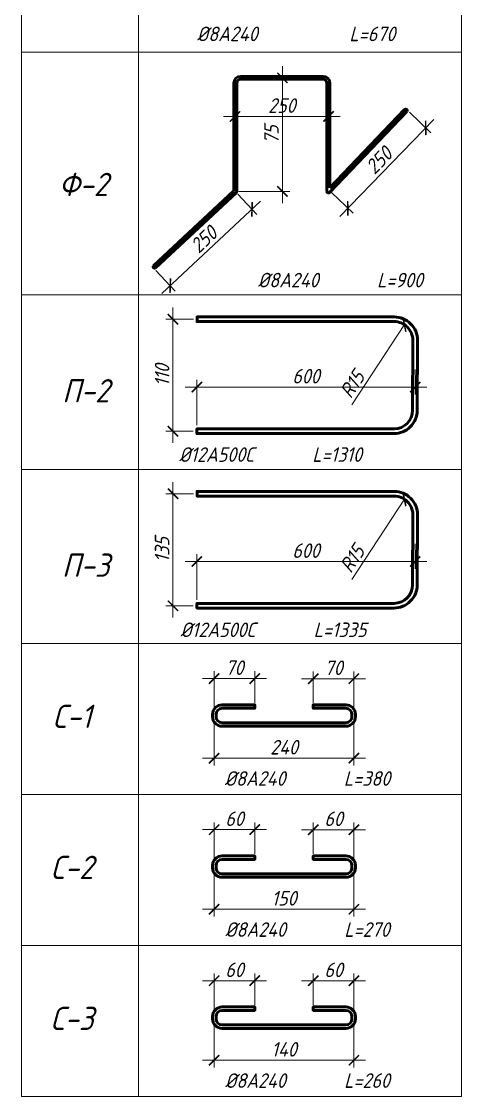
# Model space of a CAD drawing. Header units: millimetres. Extents: x 504091 to 2165846, y 135022 to 442887.
# Drawn here: x 1498048 to 1498804, y 209773 to 211620 of the extents above; entities that cross this region are included whole.
import ezdxf

# ---------------------------------------------------------------- set-up
doc = ezdxf.new("R2010")
doc.units = ezdxf.units.MM
doc.layers.get('Defpoints').update_dxf_attribs({"color": 255})
for name, color, linetype, lineweight in [('!_КР_Размеры', 7, 'Continuous', 9), ('Арматура 12', 26, 'Continuous', 50), ('КР_арматура 16', 224, 'Continuous', 50), ('КР_арматура 8', 232, 'Continuous', 50), ('Размеры (линейные)', 154, 'Continuous', 9), ('Размеры КР', 164, 'Continuous', 9)]:
    doc.layers.add(name, color=color, linetype=linetype, lineweight=lineweight)
doc.styles.add('GOST 2.304_new', font='isocpeur.ttf', dxfattribs={"width": 0.9, "oblique": 15})
doc.dimstyles.new('SPDS 1_10', dxfattribs={"dimscale": 10, "dimtxt": 2.5, "dimasz": 1.77, "dimexe": 1.25, "dimexo": 0.625, "dimtad": 1, "dimdec": 0, "dimrnd": 0.001, "dimtxsty": 'GOST 2.304_new', "dimblk": 'ARCHTICK', "dimcen": 2.5, "dimdle": 2, "dimclrt": 256, "dimadec": 0, "dimazin": 2, "dimtfac": 0.75, "dimtdec": 0, "dimtmove": 1, "dimatfit": 3, "dimfxl": 0, "dimtolj": 1, "dimlwd": 9, "dimlwe": 9, "dimarcsym": 0})

# ---------------------------------------------------------------- blocks, each defined once
blk = doc.blocks.new('_ArchTick')
at = {"color": 0, "linetype": 'ByBlock', "const_width": 0.15}
blk.add_lwpolyline([(-0.5, -0.5), (0.5, 0.5)], dxfattribs=at)
blk = doc.blocks.new('*D4775')
at = {"layer": 'Defpoints', "color": 0, "lineweight": 20, "ltscale": 100, "transparency": 16777216}
for p in [(1498484.7, 211522.7), (1498496.7, 211522.7), (1498415.7, 211327.8)]:
    blk.add_point(p, dxfattribs=at)
at = {"layer": 'Размеры (линейные)', "color": 0, "lineweight": 9, "ltscale": 100, "transparency": 16777216}
for p, q in [((1498496.7, 211307.8), (1498496.7, 211542.7)), ((1498490.9, 211522.7), (1498509.2, 211522.7)), ((1498421.9, 211327.8), (1498509.2, 211327.8))]:
    blk.add_line(p, q, dxfattribs=at)
at = {"layer": 'Размеры (линейные)', "color": 0, "lineweight": 9, "ltscale": 100, "transparency": 16777216, "xscale": 17.7, "yscale": 17.7, "zscale": 17.7}
for p, rotation in [((1498496.7, 211522.7), 90), ((1498496.7, 211327.8), 270)]:
    blk.add_blockref('_ArchTick', p, dxfattribs=dict(at, rotation=rotation))
at = {"layer": 'Размеры (линейные)', "ltscale": 100, "transparency": 16777216, "insert": (1498478, 211425.3), "char_height": 25, "attachment_point": 5, "rotation": 90, "style": 'GOST 2.304_new'}
blk.add_mtext('\\A1;75', dxfattribs=at)
blk = doc.blocks.new('*D4776')
at = {"layer": 'Defpoints', "color": 0, "lineweight": 20, "ltscale": 100, "transparency": 16777216}
for p in [(1498710.3, 211468.5), (1498742.9, 211436.9), (1498576.4, 211330.4)]:
    blk.add_point(p, dxfattribs=at)
at = {"layer": 'Размеры (линейные)', "color": 0, "lineweight": 9, "ltscale": 100, "transparency": 16777216}
for p, q in [((1498714.8, 211464.1), (1498751.8, 211428.2)), ((1498595.1, 211284.5), (1498756.8, 211451.2)), ((1498580.9, 211326), (1498618, 211290.1))]:
    blk.add_line(p, q, dxfattribs=at)
at = {"layer": 'Размеры (линейные)', "color": 0, "lineweight": 9, "ltscale": 100, "transparency": 16777216, "xscale": 17.7, "yscale": 17.7, "zscale": 17.7}
for p, rotation in [((1498742.9, 211436.9), 45.8853463330187), ((1498609, 211298.8), 225.8853463330187)]:
    blk.add_blockref('_ArchTick', p, dxfattribs=dict(at, rotation=rotation))
at = {"layer": 'Размеры (линейные)', "ltscale": 100, "transparency": 16777216, "insert": (1498662.5, 211380.9), "char_height": 25, "attachment_point": 5, "rotation": 45.8853, "style": 'GOST 2.304_new'}
blk.add_mtext('\\A1;250', dxfattribs=at)
blk = doc.blocks.new('*D4777')
at = {"layer": 'Defpoints', "color": 0, "lineweight": 20, "ltscale": 100, "transparency": 16777216}
for p in [(1498415.7, 211327.8), (1498444.5, 211297), (1498275.3, 211196.5)]:
    blk.add_point(p, dxfattribs=at)
at = {"layer": 'Размеры (линейные)', "color": 0, "lineweight": 9, "ltscale": 100, "transparency": 16777216}
for p, q in [((1498289.4, 211152.1), (1498459.1, 211310.7)), ((1498420, 211323.2), (1498453, 211287.9)), ((1498279.5, 211192), (1498312.6, 211156.6))]:
    blk.add_line(p, q, dxfattribs=at)
at = {"layer": 'Размеры (линейные)', "color": 0, "lineweight": 9, "ltscale": 100, "transparency": 16777216, "xscale": 17.7, "yscale": 17.7, "zscale": 17.7}
for p, rotation in [((1498444.5, 211297), 43.06238409189598), ((1498304, 211165.8), 223.062384091896)]:
    blk.add_blockref('_ArchTick', p, dxfattribs=dict(at, rotation=rotation))
at = {"layer": 'Размеры (линейные)', "ltscale": 100, "transparency": 16777216, "insert": (1498361.5, 211245.1), "char_height": 25, "attachment_point": 5, "rotation": 43.0624, "style": 'GOST 2.304_new'}
blk.add_mtext('\\A1;250', dxfattribs=at)
blk = doc.blocks.new('*D4778')
at = {"layer": 'Defpoints', "color": 0, "lineweight": 20, "ltscale": 100, "transparency": 16777216}
for p in [(1498415.4, 211441.8), (1498576, 211456.5), (1498576, 211441.8)]:
    blk.add_point(p, dxfattribs=at)
at = {"layer": 'Размеры (линейные)', "color": 0, "lineweight": 9, "ltscale": 100, "transparency": 16777216}
for p, q in [((1498415.4, 211448.1), (1498415.4, 211469)), ((1498576, 211448.1), (1498576, 211469)), ((1498395.4, 211456.5), (1498596, 211456.5))]:
    blk.add_line(p, q, dxfattribs=at)
at = {"layer": 'Размеры (линейные)', "color": 0, "lineweight": 9, "ltscale": 100, "transparency": 16777216, "xscale": 17.7, "yscale": 17.7, "zscale": 17.7, "rotation": 180}
blk.add_blockref('_ArchTick', (1498415.4, 211456.5), dxfattribs=at)
at = {"layer": 'Размеры (линейные)', "color": 0, "lineweight": 9, "ltscale": 100, "transparency": 16777216, "xscale": 17.7, "yscale": 17.7, "zscale": 17.7}
blk.add_blockref('_ArchTick', (1498576, 211456.5), dxfattribs=at)
at = {"layer": 'Размеры (линейные)', "ltscale": 100, "transparency": 16777216, "insert": (1498495.7, 211475.2), "char_height": 25, "attachment_point": 5, "style": 'GOST 2.304_new'}
blk.add_mtext('\\A1;250', dxfattribs=at)
blk = doc.blocks.new('*D4779')
at = {"layer": 'Defpoints', "color": 0, "lineweight": 20, "ltscale": 100, "transparency": 16777216}
for p in [(1498724.8, 211028.2), (1498724.8, 210991.5), (1498349.7, 210919.6)]:
    blk.add_point(p, dxfattribs=at)
at = {"layer": 'Размеры (линейные)', "color": 0, "lineweight": 9, "ltscale": 100, "transparency": 16777216}
for p, q in [((1498724.8, 211021.9), (1498724.8, 210979)), ((1498349.7, 210925.9), (1498349.7, 211004)), ((1498329.7, 210991.5), (1498744.8, 210991.5))]:
    blk.add_line(p, q, dxfattribs=at)
at = {"layer": 'Размеры (линейные)', "color": 0, "lineweight": 9, "ltscale": 100, "transparency": 16777216, "xscale": 17.7, "yscale": 17.7, "zscale": 17.7, "rotation": 180}
blk.add_blockref('_ArchTick', (1498349.7, 210991.5), dxfattribs=at)
at = {"layer": 'Размеры (линейные)', "color": 0, "lineweight": 9, "ltscale": 100, "transparency": 16777216, "xscale": 17.7, "yscale": 17.7, "zscale": 17.7}
blk.add_blockref('_ArchTick', (1498724.8, 210991.5), dxfattribs=at)
at = {"layer": 'Размеры (линейные)', "ltscale": 100, "transparency": 16777216, "insert": (1498537.2, 211010.3), "char_height": 25, "attachment_point": 5, "style": 'GOST 2.304_new'}
blk.add_mtext('\\A1;600', dxfattribs=at)
blk = doc.blocks.new('*D4780')
at = {"layer": 'Defpoints', "color": 0, "lineweight": 20, "ltscale": 100, "transparency": 16777216}
for p in [(1498350.2, 211108.1), (1498308.7, 210915.6), (1498349.7, 210915.6)]:
    blk.add_point(p, dxfattribs=at)
at = {"layer": 'Размеры (линейные)', "color": 0, "lineweight": 9, "ltscale": 100, "transparency": 16777216}
for p, q in [((1498308.7, 211128.1), (1498308.7, 210895.6)), ((1498344, 211108.1), (1498296.2, 211108.1)), ((1498343.5, 210915.6), (1498296.2, 210915.6))]:
    blk.add_line(p, q, dxfattribs=at)
at = {"layer": 'Размеры (линейные)', "color": 0, "lineweight": 9, "ltscale": 100, "transparency": 16777216, "xscale": 17.7, "yscale": 17.7, "zscale": 17.7}
for p, rotation in [((1498308.7, 211108.1), 90), ((1498308.7, 210915.6), 270)]:
    blk.add_blockref('_ArchTick', p, dxfattribs=dict(at, rotation=rotation))
at = {"layer": 'Размеры (линейные)', "ltscale": 100, "transparency": 16777216, "insert": (1498290, 211011.8), "char_height": 25, "attachment_point": 5, "rotation": 90, "style": 'GOST 2.304_new'}
blk.add_mtext('\\A1;110', dxfattribs=at)
blk = doc.blocks.new('*D4781')
at = {"layer": 'Defpoints', "color": 0, "lineweight": 20, "ltscale": 100, "transparency": 16777216}
for p in [(1498706.2, 211098.9), (1498688.7, 211072.1)]:
    blk.add_point(p, dxfattribs=at)
at = {"layer": 'Размеры (линейные)', "color": 0, "lineweight": 9, "ltscale": 100, "transparency": 16777216}
blk.add_line((1498616, 210960.9), (1498706.2, 211098.9), dxfattribs=at)
at = {"layer": 'Размеры (линейные)', "color": 0, "lineweight": 9, "ltscale": 100, "transparency": 16777216, "xscale": 17.7, "yscale": 17.7, "zscale": 17.7, "rotation": 56.8011656989321}
blk.add_blockref('_ArchTick', (1498706.2, 211098.9), dxfattribs=at)
at = {"layer": 'Размеры (линейные)', "ltscale": 100, "transparency": 16777216, "insert": (1498616.6, 210996.2), "char_height": 25, "attachment_point": 5, "rotation": 56.8012, "style": 'GOST 2.304_new'}
blk.add_mtext('\\A1;R15', dxfattribs=at)
blk = doc.blocks.new('*D4782')
at = {"layer": 'Defpoints', "color": 0, "lineweight": 20, "ltscale": 100, "transparency": 16777216}
for p in [(1498724.8, 210728.4), (1498724.8, 210691.8), (1498349.7, 210619.8)]:
    blk.add_point(p, dxfattribs=at)
at = {"layer": 'Размеры (линейные)', "color": 0, "lineweight": 9, "ltscale": 100, "transparency": 16777216}
for p, q in [((1498724.8, 210722.2), (1498724.8, 210679.3)), ((1498349.7, 210626.1), (1498349.7, 210704.3)), ((1498329.7, 210691.8), (1498744.8, 210691.8))]:
    blk.add_line(p, q, dxfattribs=at)
at = {"layer": 'Размеры (линейные)', "color": 0, "lineweight": 9, "ltscale": 100, "transparency": 16777216, "xscale": 17.7, "yscale": 17.7, "zscale": 17.7, "rotation": 180}
blk.add_blockref('_ArchTick', (1498349.7, 210691.8), dxfattribs=at)
at = {"layer": 'Размеры (линейные)', "color": 0, "lineweight": 9, "ltscale": 100, "transparency": 16777216, "xscale": 17.7, "yscale": 17.7, "zscale": 17.7}
blk.add_blockref('_ArchTick', (1498724.8, 210691.8), dxfattribs=at)
at = {"layer": 'Размеры (линейные)', "ltscale": 100, "transparency": 16777216, "insert": (1498537.2, 210710.5), "char_height": 25, "attachment_point": 5, "style": 'GOST 2.304_new'}
blk.add_mtext('\\A1;600', dxfattribs=at)
blk = doc.blocks.new('*D4783')
at = {"layer": 'Defpoints', "color": 0, "lineweight": 20, "ltscale": 100, "transparency": 16777216}
for p in [(1498350.2, 210808.3), (1498308.7, 210615.8), (1498349.7, 210615.8)]:
    blk.add_point(p, dxfattribs=at)
at = {"layer": 'Размеры (линейные)', "color": 0, "lineweight": 9, "ltscale": 100, "transparency": 16777216}
for p, q in [((1498308.7, 210828.3), (1498308.7, 210595.8)), ((1498344, 210808.3), (1498296.2, 210808.3)), ((1498343.5, 210615.8), (1498296.2, 210615.8))]:
    blk.add_line(p, q, dxfattribs=at)
at = {"layer": 'Размеры (линейные)', "color": 0, "lineweight": 9, "ltscale": 100, "transparency": 16777216, "xscale": 17.7, "yscale": 17.7, "zscale": 17.7}
for p, rotation in [((1498308.7, 210808.3), 90), ((1498308.7, 210615.8), 270)]:
    blk.add_blockref('_ArchTick', p, dxfattribs=dict(at, rotation=rotation))
at = {"layer": 'Размеры (линейные)', "ltscale": 100, "transparency": 16777216, "insert": (1498290, 210712.1), "char_height": 25, "attachment_point": 5, "rotation": 90, "style": 'GOST 2.304_new'}
blk.add_mtext('\\A1;135', dxfattribs=at)
blk = doc.blocks.new('*D4784')
at = {"layer": 'Defpoints', "color": 0, "lineweight": 20, "ltscale": 100, "transparency": 16777216}
for p in [(1498706.2, 210799.1), (1498688.7, 210772.3)]:
    blk.add_point(p, dxfattribs=at)
at = {"layer": 'Размеры (линейные)', "color": 0, "lineweight": 9, "ltscale": 100, "transparency": 16777216}
blk.add_line((1498616, 210661.1), (1498706.2, 210799.1), dxfattribs=at)
at = {"layer": 'Размеры (линейные)', "color": 0, "lineweight": 9, "ltscale": 100, "transparency": 16777216, "xscale": 17.7, "yscale": 17.7, "zscale": 17.7, "rotation": 56.80116569869095}
blk.add_blockref('_ArchTick', (1498706.2, 210799.1), dxfattribs=at)
at = {"layer": 'Размеры (линейные)', "ltscale": 100, "transparency": 16777216, "insert": (1498616.6, 210696.4), "char_height": 25, "attachment_point": 5, "rotation": 56.8012, "style": 'GOST 2.304_new'}
blk.add_mtext('\\A1;R15', dxfattribs=at)
blk = doc.blocks.new('*D4785')
at = {"layer": 'Defpoints', "color": 0, "lineweight": 20, "transparency": 16777216}
for p in [(1498619.5, 210490.5), (1498549.7, 210442.6), (1498619.5, 210427.6)]:
    blk.add_point(p, dxfattribs=at)
at = {"layer": 'Размеры КР', "color": 0, "lineweight": 9, "transparency": 16777216}
for p, q in [((1498549.7, 210448.8), (1498549.7, 210503)), ((1498619.5, 210433.9), (1498619.5, 210503)), ((1498529.7, 210490.5), (1498639.5, 210490.5))]:
    blk.add_line(p, q, dxfattribs=at)
at = {"layer": 'Размеры КР', "color": 0, "lineweight": 9, "transparency": 16777216, "xscale": 17.7, "yscale": 17.7, "zscale": 17.7, "rotation": 180}
blk.add_blockref('_ArchTick', (1498549.7, 210490.5), dxfattribs=at)
at = {"layer": 'Размеры КР', "color": 0, "lineweight": 9, "transparency": 16777216, "xscale": 17.7, "yscale": 17.7, "zscale": 17.7}
blk.add_blockref('_ArchTick', (1498619.5, 210490.5), dxfattribs=at)
at = {"layer": 'Размеры КР', "lineweight": 20, "transparency": 16777216, "insert": (1498584.6, 210509.2), "char_height": 25, "attachment_point": 5, "style": 'GOST 2.304_new'}
blk.add_mtext('\\A1;70', dxfattribs=at)
blk = doc.blocks.new('*D4786')
at = {"layer": 'Defpoints', "color": 0, "lineweight": 20, "transparency": 16777216}
for p in [(1498379.4, 210490.7), (1498449.1, 210442.6), (1498379.4, 210427.3)]:
    blk.add_point(p, dxfattribs=at)
at = {"layer": 'Размеры КР', "color": 0, "lineweight": 9, "transparency": 16777216}
for p, q in [((1498379.4, 210433.5), (1498379.4, 210503.2)), ((1498449.1, 210448.8), (1498449.1, 210503.2)), ((1498469.1, 210490.7), (1498359.4, 210490.7))]:
    blk.add_line(p, q, dxfattribs=at)
at = {"layer": 'Размеры КР', "color": 0, "lineweight": 9, "transparency": 16777216, "xscale": 17.7, "yscale": 17.7, "zscale": 17.7, "rotation": 180}
blk.add_blockref('_ArchTick', (1498379.4, 210490.7), dxfattribs=at)
at = {"layer": 'Размеры КР', "color": 0, "lineweight": 9, "transparency": 16777216, "xscale": 17.7, "yscale": 17.7, "zscale": 17.7}
blk.add_blockref('_ArchTick', (1498449.1, 210490.7), dxfattribs=at)
at = {"layer": 'Размеры КР', "lineweight": 20, "transparency": 16777216, "insert": (1498414.3, 210509.4), "char_height": 25, "attachment_point": 5, "style": 'GOST 2.304_new'}
blk.add_mtext('\\A1;70', dxfattribs=at)
blk = doc.blocks.new('*D4787')
at = {"layer": 'Defpoints', "color": 0, "lineweight": 20, "transparency": 16777216}
for p in [(1498379.4, 210427.3), (1498619.5, 210427.6), (1498619.5, 210353.9)]:
    blk.add_point(p, dxfattribs=at)
at = {"layer": 'Размеры КР', "color": 0, "lineweight": 9, "transparency": 16777216}
for p, q in [((1498379.4, 210421), (1498379.4, 210341.4)), ((1498619.5, 210421.4), (1498619.5, 210341.4)), ((1498359.4, 210353.9), (1498639.5, 210353.9))]:
    blk.add_line(p, q, dxfattribs=at)
at = {"layer": 'Размеры КР', "color": 0, "lineweight": 9, "transparency": 16777216, "xscale": 17.7, "yscale": 17.7, "zscale": 17.7, "rotation": 180}
blk.add_blockref('_ArchTick', (1498379.4, 210353.9), dxfattribs=at)
at = {"layer": 'Размеры КР', "color": 0, "lineweight": 9, "transparency": 16777216, "xscale": 17.7, "yscale": 17.7, "zscale": 17.7}
blk.add_blockref('_ArchTick', (1498619.5, 210353.9), dxfattribs=at)
at = {"layer": 'Размеры КР', "lineweight": 20, "transparency": 16777216, "insert": (1498499.5, 210372.7), "char_height": 25, "attachment_point": 5, "style": 'GOST 2.304_new'}
blk.add_mtext('\\A1;240', dxfattribs=at)
blk = doc.blocks.new('*D4788')
at = {"layer": 'Defpoints', "color": 0, "lineweight": 20, "transparency": 16777216}
for p in [(1498619.5, 210230.9), (1498549.7, 210183), (1498619.5, 210168.1)]:
    blk.add_point(p, dxfattribs=at)
at = {"layer": 'Размеры КР', "color": 0, "lineweight": 9, "transparency": 16777216}
for p, q in [((1498549.7, 210189.3), (1498549.7, 210243.4)), ((1498619.5, 210174.3), (1498619.5, 210243.4)), ((1498529.7, 210230.9), (1498639.5, 210230.9))]:
    blk.add_line(p, q, dxfattribs=at)
at = {"layer": 'Размеры КР', "color": 0, "lineweight": 9, "transparency": 16777216, "xscale": 17.7, "yscale": 17.7, "zscale": 17.7, "rotation": 180}
blk.add_blockref('_ArchTick', (1498549.7, 210230.9), dxfattribs=at)
at = {"layer": 'Размеры КР', "color": 0, "lineweight": 9, "transparency": 16777216, "xscale": 17.7, "yscale": 17.7, "zscale": 17.7}
blk.add_blockref('_ArchTick', (1498619.5, 210230.9), dxfattribs=at)
at = {"layer": 'Размеры КР', "lineweight": 20, "transparency": 16777216, "insert": (1498584.6, 210249.7), "char_height": 25, "attachment_point": 5, "style": 'GOST 2.304_new'}
blk.add_mtext('\\A1;60', dxfattribs=at)
blk = doc.blocks.new('*D4789')
at = {"layer": 'Defpoints', "color": 0, "lineweight": 20, "transparency": 16777216}
for p in [(1498379.4, 210231.1), (1498449.1, 210183), (1498379.4, 210167.7)]:
    blk.add_point(p, dxfattribs=at)
at = {"layer": 'Размеры КР', "color": 0, "lineweight": 9, "transparency": 16777216}
for p, q in [((1498379.4, 210174), (1498379.4, 210243.6)), ((1498449.1, 210189.3), (1498449.1, 210243.6)), ((1498469.1, 210231.1), (1498359.4, 210231.1))]:
    blk.add_line(p, q, dxfattribs=at)
at = {"layer": 'Размеры КР', "color": 0, "lineweight": 9, "transparency": 16777216, "xscale": 17.7, "yscale": 17.7, "zscale": 17.7, "rotation": 180}
blk.add_blockref('_ArchTick', (1498379.4, 210231.1), dxfattribs=at)
at = {"layer": 'Размеры КР', "color": 0, "lineweight": 9, "transparency": 16777216, "xscale": 17.7, "yscale": 17.7, "zscale": 17.7}
blk.add_blockref('_ArchTick', (1498449.1, 210231.1), dxfattribs=at)
at = {"layer": 'Размеры КР', "lineweight": 20, "transparency": 16777216, "insert": (1498414.3, 210249.9), "char_height": 25, "attachment_point": 5, "style": 'GOST 2.304_new'}
blk.add_mtext('\\A1;60', dxfattribs=at)
blk = doc.blocks.new('*D4790')
at = {"layer": 'Defpoints', "color": 0, "lineweight": 20, "transparency": 16777216}
for p in [(1498379.4, 210167.7), (1498619.5, 210168.1), (1498619.5, 210094.4)]:
    blk.add_point(p, dxfattribs=at)
at = {"layer": 'Размеры КР', "color": 0, "lineweight": 9, "transparency": 16777216}
for p, q in [((1498379.4, 210161.5), (1498379.4, 210081.9)), ((1498619.5, 210161.8), (1498619.5, 210081.9)), ((1498359.4, 210094.4), (1498639.5, 210094.4))]:
    blk.add_line(p, q, dxfattribs=at)
at = {"layer": 'Размеры КР', "color": 0, "lineweight": 9, "transparency": 16777216, "xscale": 17.7, "yscale": 17.7, "zscale": 17.7, "rotation": 180}
blk.add_blockref('_ArchTick', (1498379.4, 210094.4), dxfattribs=at)
at = {"layer": 'Размеры КР', "color": 0, "lineweight": 9, "transparency": 16777216, "xscale": 17.7, "yscale": 17.7, "zscale": 17.7}
blk.add_blockref('_ArchTick', (1498619.5, 210094.4), dxfattribs=at)
at = {"layer": 'Размеры КР', "lineweight": 20, "transparency": 16777216, "insert": (1498499.5, 210113.1), "char_height": 25, "attachment_point": 5, "style": 'GOST 2.304_new'}
blk.add_mtext('\\A1;150', dxfattribs=at)
blk = doc.blocks.new('*D4761')
at = {"layer": 'Defpoints', "color": 0, "lineweight": 20, "transparency": 16777216}
for p in [(1498619.5, 209971.4), (1498549.7, 209923.5), (1498619.5, 209908.5)]:
    blk.add_point(p, dxfattribs=at)
at = {"layer": 'Размеры КР', "color": 0, "lineweight": 9, "transparency": 16777216}
for p, q in [((1498549.7, 209929.7), (1498549.7, 209983.9)), ((1498619.5, 209914.8), (1498619.5, 209983.9)), ((1498529.7, 209971.4), (1498639.5, 209971.4))]:
    blk.add_line(p, q, dxfattribs=at)
at = {"layer": 'Размеры КР', "color": 0, "lineweight": 9, "transparency": 16777216, "xscale": 17.7, "yscale": 17.7, "zscale": 17.7, "rotation": 180}
blk.add_blockref('_ArchTick', (1498549.7, 209971.4), dxfattribs=at)
at = {"layer": 'Размеры КР', "color": 0, "lineweight": 9, "transparency": 16777216, "xscale": 17.7, "yscale": 17.7, "zscale": 17.7}
blk.add_blockref('_ArchTick', (1498619.5, 209971.4), dxfattribs=at)
at = {"layer": 'Размеры КР', "lineweight": 20, "transparency": 16777216, "insert": (1498584.6, 209990.1), "char_height": 25, "attachment_point": 5, "style": 'GOST 2.304_new'}
blk.add_mtext('\\A1;60', dxfattribs=at)
blk = doc.blocks.new('*D4762')
at = {"layer": 'Defpoints', "color": 0, "lineweight": 20, "transparency": 16777216}
for p in [(1498379.4, 209971.6), (1498379.4, 209908.2), (1498449.1, 209923.5)]:
    blk.add_point(p, dxfattribs=at)
at = {"layer": 'Размеры КР', "color": 0, "lineweight": 9, "transparency": 16777216}
for p, q in [((1498379.4, 209914.4), (1498379.4, 209984.1)), ((1498449.1, 209929.7), (1498449.1, 209984.1)), ((1498469.1, 209971.6), (1498359.4, 209971.6))]:
    blk.add_line(p, q, dxfattribs=at)
at = {"layer": 'Размеры КР', "color": 0, "lineweight": 9, "transparency": 16777216, "xscale": 17.7, "yscale": 17.7, "zscale": 17.7, "rotation": 180}
blk.add_blockref('_ArchTick', (1498379.4, 209971.6), dxfattribs=at)
at = {"layer": 'Размеры КР', "color": 0, "lineweight": 9, "transparency": 16777216, "xscale": 17.7, "yscale": 17.7, "zscale": 17.7}
blk.add_blockref('_ArchTick', (1498449.1, 209971.6), dxfattribs=at)
at = {"layer": 'Размеры КР', "lineweight": 20, "transparency": 16777216, "insert": (1498414.3, 209990.3), "char_height": 25, "attachment_point": 5, "style": 'GOST 2.304_new'}
blk.add_mtext('\\A1;60', dxfattribs=at)
blk = doc.blocks.new('*D4763')
at = {"layer": 'Defpoints', "color": 0, "lineweight": 20, "transparency": 16777216}
for p in [(1498379.4, 209908.2), (1498619.5, 209908.5), (1498619.5, 209834.9)]:
    blk.add_point(p, dxfattribs=at)
at = {"layer": 'Размеры КР', "color": 0, "lineweight": 9, "transparency": 16777216}
for p, q in [((1498379.4, 209901.9), (1498379.4, 209822.4)), ((1498619.5, 209902.3), (1498619.5, 209822.4)), ((1498359.4, 209834.9), (1498639.5, 209834.9))]:
    blk.add_line(p, q, dxfattribs=at)
at = {"layer": 'Размеры КР', "color": 0, "lineweight": 9, "transparency": 16777216, "xscale": 17.7, "yscale": 17.7, "zscale": 17.7, "rotation": 180}
blk.add_blockref('_ArchTick', (1498379.4, 209834.9), dxfattribs=at)
at = {"layer": 'Размеры КР', "color": 0, "lineweight": 9, "transparency": 16777216, "xscale": 17.7, "yscale": 17.7, "zscale": 17.7}
blk.add_blockref('_ArchTick', (1498619.5, 209834.9), dxfattribs=at)
at = {"layer": 'Размеры КР', "lineweight": 20, "transparency": 16777216, "insert": (1498499.5, 209853.6), "char_height": 25, "attachment_point": 5, "style": 'GOST 2.304_new'}
blk.add_mtext('\\A1;140', dxfattribs=at)

msp = doc.modelspace()

# ---------------------------------------------------------------- linework, layer by layer
at = {"color": 244, "lineweight": 18}
for p, q in [((1498048.4459, 217255.8784, -0.0032), (1498048.4459, 209772.5751, 0.0293)), ((1498804.3558, 209772.5751, 0.0298), (1498804.3558, 217255.8784, -0.0033)), ((1498048.4459, 211567.2751, 0.0539), (1498804.3558, 211567.2751, 0.0539)), ((1498048.4459, 211149.7646, -0.0101), (1498804.3558, 211149.7646, -0.0101)), ((1498048.4459, 211149.7646, -0.0101), (1498804.3558, 211149.7646, -0.0101)), ((1498048.4459, 210849.9837, -0.0008), (1498804.3558, 210849.9837, -0.0008)), ((1498048.4459, 210551.2074, 0.0086), (1498804.3558, 210551.2074, 0.0086)), ((1498048.4459, 210551.2074, 0.0086), (1498804.3558, 210551.2074, 0.0086)), ((1498048.4459, 210291.6633, 0.0271), (1498804.3558, 210291.6633, 0.0271)), ((1498048.4459, 210032.1192, 0.0456), (1498804.3558, 210032.1192, 0.0456)), ((1498048.4459, 209772.5751, 0.0641), (1498804.3558, 209772.5751, 0.0641))]:
    msp.add_line(p, q, dxfattribs=at)
at = {"color": 244, "lineweight": 13, "elevation": -0.0032}
msp.add_lwpolyline([(1498249.4162, 217089.5127), (1498249.4162, 209772.5751)], dxfattribs=at)
at = {"layer": 'Арматура 12', "lineweight": 53, "ltscale": 20}
for p, q in [((1498394.8958, 210414.7226, 0.0212), (1498603.8958, 210414.7226, 0.0212)), ((1498603.8958, 210408.7226, 0.0212), (1498394.8958, 210408.7226, 0.0212)), ((1498394.8958, 210155.1785, 0.0397), (1498603.8958, 210155.1785, 0.0397)), ((1498603.8958, 210149.1785, 0.0397), (1498394.8958, 210149.1785, 0.0397)), ((1498394.8958, 209895.6344, 0.0582), (1498603.8958, 209895.6344, 0.0582)), ((1498603.8958, 209889.6344, 0.0582), (1498394.8958, 209889.6344, 0.0582))]:
    msp.add_line(p, q, dxfattribs=at)
for points, elevation in [([(1498394.8958, 210408.7226), (1498393.1396, 210408.7226, -0.414213562), (1498376.6396, 210425.2226), (1498376.6396, 210429.0679, -0.414213562), (1498393.1396, 210445.5679), (1498449.0695, 210445.5679), (1498449.0695, 210439.5679), (1498393.1396, 210439.5679, 0.414213562), (1498382.6396, 210429.0679), (1498382.6396, 210425.2226, 0.414213562), (1498393.1396, 210414.7226), (1498394.8958, 210414.7226)], 0.0212), ([(1498603.8958, 210408.7226), (1498605.6519, 210408.7226, 0.414213562), (1498622.1519, 210425.2226), (1498622.1519, 210429.0679, 0.414213562), (1498605.6519, 210445.5679), (1498549.722, 210445.5679), (1498549.722, 210439.5679), (1498605.6519, 210439.5679, -0.414213562), (1498616.1519, 210429.0679), (1498616.1519, 210425.2226, -0.414213562), (1498605.6519, 210414.7226), (1498603.8958, 210414.7226)], 0.0212), ([(1498394.8958, 210149.1785), (1498393.1396, 210149.1785, -0.414213562), (1498376.6396, 210165.6785), (1498376.6396, 210169.5238, -0.414213562), (1498393.1396, 210186.0238), (1498449.0695, 210186.0238), (1498449.0695, 210180.0238), (1498393.1396, 210180.0238, 0.414213562), (1498382.6396, 210169.5238), (1498382.6396, 210165.6785, 0.414213562), (1498393.1396, 210155.1785), (1498394.8958, 210155.1785)], 0.0397), ([(1498603.8958, 210149.1785), (1498605.6519, 210149.1785, 0.414213562), (1498622.1519, 210165.6785), (1498622.1519, 210169.5238, 0.414213562), (1498605.6519, 210186.0238), (1498549.722, 210186.0238), (1498549.722, 210180.0238), (1498605.6519, 210180.0238, -0.414213562), (1498616.1519, 210169.5238), (1498616.1519, 210165.6785, -0.414213562), (1498605.6519, 210155.1785), (1498603.8958, 210155.1785)], 0.0397), ([(1498394.8958, 209889.6344), (1498393.1396, 209889.6344, -0.414213562), (1498376.6396, 209906.1344), (1498376.6396, 209909.9796, -0.414213562), (1498393.1396, 209926.4796), (1498449.0695, 209926.4796), (1498449.0695, 209920.4796), (1498393.1396, 209920.4796, 0.414213562), (1498382.6396, 209909.9796), (1498382.6396, 209906.1344, 0.414213562), (1498393.1396, 209895.6344), (1498394.8958, 209895.6344)], 0.0582), ([(1498603.8958, 209889.6344), (1498605.6519, 209889.6344, 0.414213562), (1498622.1519, 209906.1344), (1498622.1519, 209909.9796, 0.414213562), (1498605.6519, 209926.4796), (1498549.722, 209926.4796), (1498549.722, 209920.4796), (1498605.6519, 209920.4796, -0.414213562), (1498616.1519, 209909.9796), (1498616.1519, 209906.1344, -0.414213562), (1498605.6519, 209895.6344), (1498603.8958, 209895.6344)], 0.0582)]:
    msp.add_lwpolyline(points, format="xyb", dxfattribs=dict(at, elevation=elevation))
at = {"layer": 'КР_арматура 16'}
for points, elevation in [([(1498688.0251, 210911.6121, 0.415597767), (1498728.22, 210951.6132), (1498728.72, 211072.0067, 0.414695627), (1498688.7207, 211112.0732), (1498350.2246, 211112.0795), (1498350.2244, 211104.0795), (1498688.4128, 211104.0732, -0.416995829), (1498720.72, 211072.0732), (1498720.22, 210951.6133, -0.409119684), (1498688.777, 210919.6187), (1498349.7195, 210919.6187), (1498349.7193, 210911.6185), (1498688.4061, 210911.6121)], -0.0163), ([(1498688.0251, 210611.8312, 0.415597767), (1498728.22, 210651.8322), (1498728.72, 210772.2257, 0.414695627), (1498688.7207, 210812.2922), (1498350.2246, 210812.2986), (1498350.2244, 210804.2986), (1498688.4128, 210804.2922, -0.416995829), (1498720.72, 210772.2922), (1498720.22, 210651.8324, -0.409119684), (1498688.777, 210619.8378), (1498349.7195, 210619.8378), (1498349.7193, 210611.8375), (1498688.4061, 210611.8312)], -0.0069)]:
    msp.add_lwpolyline(points, format="xyb", dxfattribs=dict(at, elevation=elevation))
at = {"layer": 'КР_арматура 8'}
for p, q in [((1498413.1999, 211513.9161, -0.0163), (1498413.1628, 211328.8337, -0.0163)), ((1498418.3199, 211513.9161, -0.0163), (1498418.2825, 211327.2868, -0.0163)), ((1498573.1999, 211513.9161, -0.0163), (1498573.1625, 211327.726, -0.0163)), ((1498578.3199, 211513.9161, -0.0163), (1498578.2836, 211333.9391, -0.0163)), ((1498577.5392, 211325.9224, -0.0163), (1498710.3272, 211464.9003, -0.0163)), ((1498578.2836, 211333.9391, -0.0163), (1498706.6938, 211468.5076, -0.0163)), ((1498413.1628, 211328.8337, -0.0163), (1498275.2645, 211200.0432, -0.0163)), ((1498417.5695, 211325.9436, -0.0163), (1498278.7593, 211196.3013, -0.0163))]:
    msp.add_line(p, q, dxfattribs=at)
at = {"layer": 'КР_арматура 8', "ltscale": 100}
for p, q in [((1498566.7999, 211525.4361, -0.0163), (1498424.7199, 211525.4361, -0.0163)), ((1498566.7999, 211520.3161, -0.0163), (1498424.7199, 211520.3161, -0.0163))]:
    msp.add_line(p, q, dxfattribs=at)
for centre, radius, start, end in [((1498424.7199, 211513.9161, -0.0163), 11.52, 90, 180), ((1498424.7199, 211513.9161, -0.0163), 6.4, 90, 180), ((1498566.7999, 211513.9161, -0.0163), 11.52, 0, 90), ((1498566.7999, 211513.9161, -0.0163), 6.4, 0, 90), ((1498575.7225, 211327.726, -0.0163), 2.56, 179.9796382, 315.2085977)]:
    msp.add_arc(centre, radius, start, end, dxfattribs=at)
at = {"layer": 'КР_арматура 8'}
for centre, radius, start, end in [((1498708.4673, 211466.6604, -0.0163), 2.5607, 316.5804055, 133.8320507), ((1498415.7083, 211327.7924, -0.0163), 2.6234, 310.8972639, 348.8868543), ((1498277.1387, 211198.2907, -0.0163), 2.5659, 136.920932, 309.1671613)]:
    msp.add_arc(centre, radius, start, end, dxfattribs=at)

# ---------------------------------------------------------------- texts
at = {"layer": '!_КР_Размеры', "width": 1105.24052, "attachment_point": 5, "style": 'GOST 2.304_new'}
for s, insert, char_height in [('%%C8А240           L=670', (1498520.2153, 211598.3261, 0.0641), 25), ('Ф-2', (1498154.787, 211339.707, -0.014), 40), ('%%C8А240       L=900', (1498596.2843, 211175.3484, -0.0163), 25), ('П-2', (1498158.783, 210985.2558, -0.0118), 40), ('%%C12А500С       L=1310', (1498476.2524, 210875.5166, -0.0179), 25), ('П-3', (1498158.783, 210685.4749, -0.0024), 40), ('%%C12А500С       L=1335', (1498481.2874, 210574.4858, -0.0148), 25), ('С-1', (1498135.22, 210425.8149, -0.0054), 40), ('%%C8А240       L=380', (1498539.6659, 210318.9344, 0.0225), 25), ('С-2', (1498135.22, 210166.2708, 0.0131), 40), ('%%C8А240       L=270', (1498539.6659, 210059.3902, 0.0409), 25), ('С-3', (1498135.22, 209906.7267, 0.0316), 40), ('%%C8А240       L=260', (1498539.6659, 209799.8461, 0.0594), 25)]:
    msp.add_mtext(s, dxfattribs=dict(at, insert=insert, char_height=char_height))

# ---------------------------------------------------------------- dimensions: what is measured, and where the dimension line sits
at = {"layer": 'Размеры (линейные)', "ltscale": 100}
for base, p1, p2, text, picture, middle in [((1498496.7356, 211522.7365, -0.0163), (1498415.6898, 211327.8112, -0.0163), (1498484.6658, 211522.7365, -0.0163), '75', '*D4775', (1498477.9856, 211425.2739, -0.0163)), ((1498308.7371, 210915.6186, -0.0163), (1498350.2245, 211108.0795, -0.0163), (1498349.7194, 210915.6186, -0.0163), '110', '*D4780', (1498289.9871, 211011.849, -0.0163)), ((1498308.7371, 210615.8376, -0.0069), (1498350.2245, 210808.2986, -0.0069), (1498349.7194, 210615.8376, -0.0069), '135', '*D4783', (1498289.9871, 210712.0681, -0.0069))]:
    dim = msp.add_linear_dim(base=base, p1=p1, p2=p2, angle=90, text=text, dimstyle='SPDS 1_10', dxfattribs=at)
    dim.commit()
    dim.dimension.update_dxf_attribs({"geometry": picture, "text_midpoint": middle})
for base, p1, p2, text, picture, middle in [((1498576.0478, 211456.4983, -0.0163), (1498415.4461, 211441.8489, -0.0163), (1498576.0478, 211441.8489, -0.0163), '250', '*D4778', (1498495.7469, 211475.2483, -0.0163)), ((1498724.7626, 210991.5341, -0.0163), (1498349.7195, 210919.6187, -0.0163), (1498724.7626, 211028.1868, -0.0163), '600', '*D4779', (1498537.2411, 211010.2841, -0.0163)), ((1498724.7626, 210691.7531, -0.0069), (1498349.7195, 210619.8378, -0.0069), (1498724.7626, 210728.4059, -0.0069), '600', '*D4782', (1498537.2411, 210710.5031, -0.0069))]:
    dim = msp.add_linear_dim(base=base, p1=p1, p2=p2, text=text, dimstyle='SPDS 1_10', dxfattribs=at)
    dim.commit()
    dim.dimension.update_dxf_attribs({"geometry": picture, "text_midpoint": middle})
for p1, p2, distance, picture, middle in [((1498576.4232, 211330.3982, -0.0163), (1498710.2859, 211468.4631, -0.0163), -45.3802, '*D4776', (1498662.4737, 211380.8935, -0.0163)), ((1498275.2635, 211196.5393, -0.0163), (1498415.7083, 211327.7924, -0.0163), -42.1308, '*D4777', (1498361.4502, 211245.0836, -0.0163))]:
    dim = msp.add_aligned_dim(p1=p1, p2=p2, distance=distance, text='250', dimstyle='SPDS 1_10', dxfattribs=at)
    dim.commit()
    dim.dimension.update_dxf_attribs({"geometry": picture, "text_midpoint": middle})
for center, mpoint, picture, middle in [((1498688.7176, 211072.0721, -0.0163), (1498706.2404, 211098.851, -0.0163), '*D4781', (1498632.3224, 210985.8874, -0.0163)), ((1498688.7176, 210772.2912, -0.0069), (1498706.2404, 210799.0701, -0.0069), '*D4784', (1498632.3224, 210686.1065, -0.0069))]:
    dim = msp.add_radius_dim(center=center, mpoint=mpoint, text='R15', dimstyle='SPDS 1_10', dxfattribs=at)
    dim.commit()
    dim.dimension.update_dxf_attribs({"geometry": picture, "text_midpoint": middle, "dimtype": 164})
at = {"layer": 'Размеры КР', "lineweight": 20}
for base, p1, p2, picture, middle in [((1498379.4398, 210490.6724, 0.0212), (1498449.0695, 210442.5679, 0.0212), (1498379.4398, 210427.2608, 0.0212), '*D4786', (1498414.2547, 210509.4224, 0.0212)), ((1498619.4913, 210490.4781, 0.0212), (1498549.722, 210442.5679, 0.0212), (1498619.4913, 210427.6051, 0.0212), '*D4785', (1498584.6067, 210509.2281, 0.0212)), ((1498619.4913, 210353.9396, 0.0212), (1498379.4398, 210427.2608, 0.0212), (1498619.4913, 210427.6051, 0.0212), '*D4787', (1498499.4656, 210372.6896, 0.0212))]:
    dim = msp.add_linear_dim(base=base, p1=p1, p2=p2, dimstyle='SPDS 1_10', dxfattribs=at)
    dim.commit()
    dim.dimension.update_dxf_attribs({"geometry": picture, "text_midpoint": middle})
for base, p1, p2, text, picture, middle in [((1498379.4398, 210231.1283, 0.0397), (1498449.0695, 210183.0238, 0.0397), (1498379.4398, 210167.7166, 0.0397), '60', '*D4789', (1498414.2547, 210249.8783, 0.0397)), ((1498619.4913, 210230.934, 0.0397), (1498549.722, 210183.0238, 0.0397), (1498619.4913, 210168.061, 0.0397), '60', '*D4788', (1498584.6067, 210249.684, 0.0397)), ((1498619.4913, 210094.3955, 0.0397), (1498379.4398, 210167.7166, 0.0397), (1498619.4913, 210168.061, 0.0397), '150', '*D4790', (1498499.4656, 210113.1455, 0.0397)), ((1498379.4398, 209971.5842, 0.0582), (1498449.0695, 209923.4796, 0.0582), (1498379.4398, 209908.1725, 0.0582), '60', '*D4762', (1498414.2547, 209990.3342, 0.0582)), ((1498619.4913, 209971.3899, 0.0582), (1498549.722, 209923.4796, 0.0582), (1498619.4913, 209908.5169, 0.0582), '60', '*D4761', (1498584.6067, 209990.1399, 0.0582)), ((1498619.4913, 209834.8514, 0.0582), (1498379.4398, 209908.1725, 0.0582), (1498619.4913, 209908.5169, 0.0582), '140', '*D4763', (1498499.4656, 209853.6014, 0.0582))]:
    dim = msp.add_linear_dim(base=base, p1=p1, p2=p2, text=text, dimstyle='SPDS 1_10', dxfattribs=at)
    dim.commit()
    dim.dimension.update_dxf_attribs({"geometry": picture, "text_midpoint": middle})

doc.saveas('drawing.dxf')
